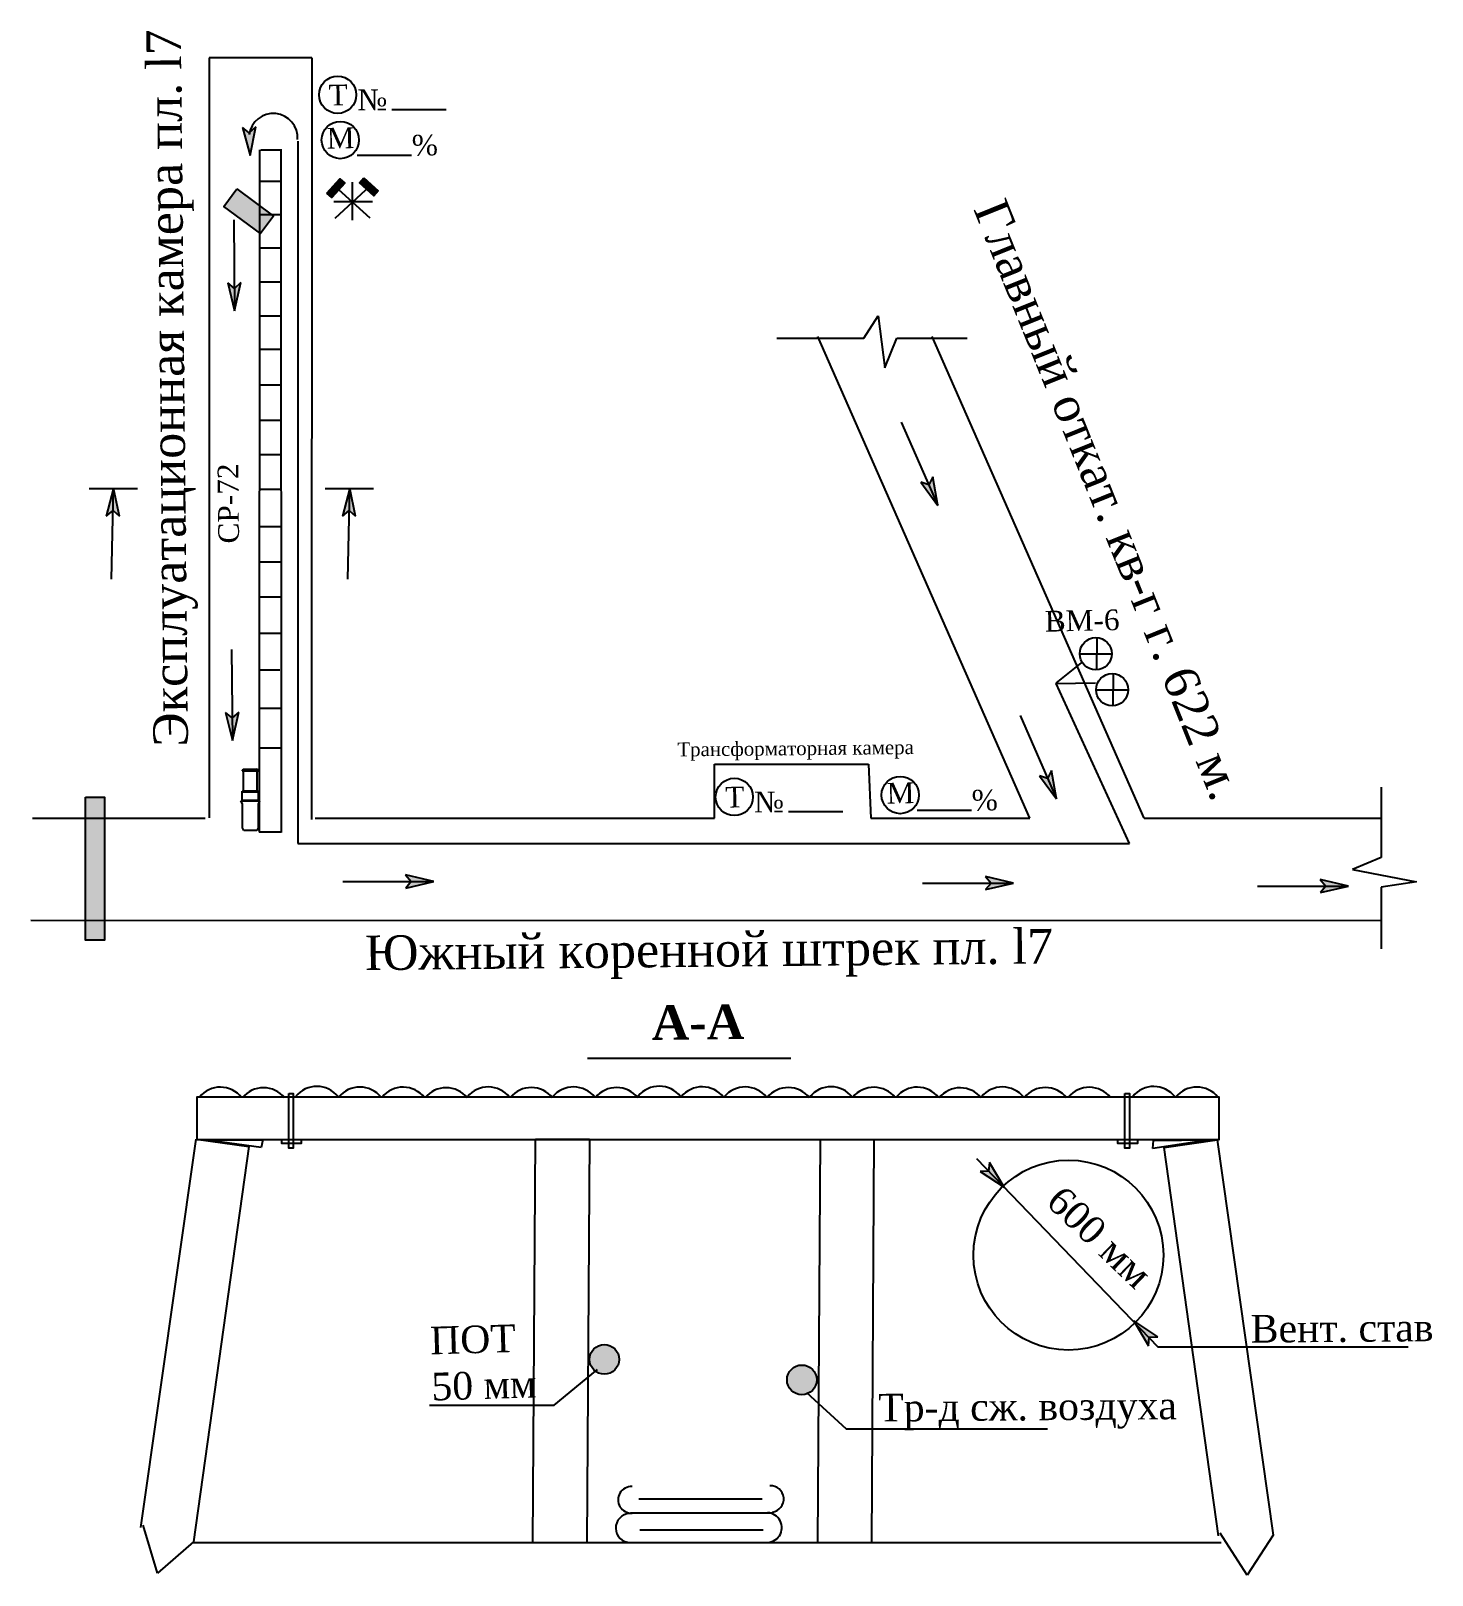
# Model space of a CAD drawing. Extents: x 55 to 258, y 0 to 223.
import ezdxf

# ---------------------------------------------------------------- set-up
doc = ezdxf.new("R2010")
doc.units = 0
doc.layers.get('0').update_dxf_attribs({"linetype": 'CONTINUOUS'})

msp = doc.modelspace()

# ---------------------------------------------------------------- hatches: boundary and pattern name
for color, points in [(1, [(86.39, 205.35), (87.18, 209.47), (86.25, 208.61), (85.28, 209.37)]), (5, [(97.49, 199.89), (99.37, 201.97), (100.07, 201.33), (98.2, 199.25)]), (5, [(102.83, 202.1), (104.91, 200.22), (104.27, 199.51), (102.19, 201.39)]), (254, [(84.45, 200.51), (89.76, 196.57), (87.88, 194.03), (82.57, 197.97)]), (5, [(84.12, 182.83), (85.05, 186.93), (84.09, 186.09), (83.15, 186.89)]), (1, [(185.96, 154.68), (185.2, 158.81), (184.65, 157.67), (183.47, 158.03)]), (0, [(66.6, 157.19), (65.55, 153.13), (66.53, 153.94), (67.44, 153.12)]), (0, [(100.8, 157.19), (99.75, 153.13), (100.73, 153.94), (101.65, 153.12)]), (5, [(83.8, 120.66), (84.72, 124.75), (83.77, 123.92), (82.83, 124.71)]), (1, [(203.15, 112.19), (202.39, 116.32), (201.84, 115.17), (200.66, 115.53)]), (256, [(62.56, 112.44), (65.27, 112.44), (65.27, 91.75), (62.56, 91.75)]), (5, [(112.96, 100.22), (108.87, 101.18), (109.7, 100.22), (108.9, 99.28)]), (5, [(196.92, 100), (192.83, 100.96), (193.66, 100), (192.86, 99.06)]), (5, [(245.4, 99.56), (241.31, 100.52), (242.14, 99.56), (241.34, 98.62)]), (0, [(195.55, 55.97), (193.41, 59.58), (193.3, 58.32), (192.07, 58.25)]), (0, [(214.31, 36.62), (216.43, 33), (216.55, 34.26), (217.78, 34.32)])]:
    msp.add_hatch(color=color).paths.add_polyline_path(points)
h = msp.add_hatch(color=1)
edge = h.paths.add_edge_path()
edge.add_arc((137.66, 31.06), 2.15, 0, 360)
h = msp.add_hatch(color=5)
edge = h.paths.add_edge_path()
edge.add_arc((166.26, 28.09), 2.15, 0, 360)

# ---------------------------------------------------------------- linework, layer by layer
for p, q in [((80.43, 219.46), (80.46, 109.45)), ((95.31, 219.46), (80.43, 219.46)), ((95.31, 219.46), (95.26, 109.23)), ((87.74, 206.13), (87.69, 107.39)), ((87.93, 206.17), (90.97, 206.17)), ((90.82, 206.13), (90.89, 107.34)), ((87.75, 201.64), (90.78, 201.64)), ((87.93, 196.78), (90.97, 196.78)), ((87.79, 191.96), (90.83, 191.96)), ((87.93, 187.06), (90.97, 187.06)), ((87.79, 182.14), (90.83, 182.14)), ((175.23, 178.91), (177.3, 182.1)), ((177.3, 182.1), (178.26, 174.61)), ((162.64, 178.91), (175.23, 178.91)), ((199.27, 109.4), (168.57, 179.13)), ((178.26, 174.61), (180.01, 178.91)), ((180.01, 178.91), (190.2, 178.91)), ((215.83, 109.4), (185.13, 179.13)), ((87.84, 177.29), (90.87, 177.29)), ((87.65, 172.14), (90.69, 172.14)), ((87.75, 167.04), (90.78, 167.04)), ((87.75, 162.05), (90.78, 162.05)), ((87.75, 157.04), (90.78, 157.04)), ((87.75, 151.63), (90.78, 151.63)), ((87.79, 146.5), (90.83, 146.5)), ((87.75, 141.43), (90.78, 141.43)), ((87.7, 136.2), (90.73, 136.2)), ((87.65, 130.87), (90.69, 130.87)), ((87.75, 125.32), (90.78, 125.32)), ((87.79, 119.58), (90.83, 119.58)), ((85.4, 116.51), (85.2, 116.36)), ((85.2, 116.36), (85.2, 116.27)), ((85.2, 116.27), (87.54, 116.27)), ((85.38, 116.51), (87.33, 116.52)), ((87.54, 116.38), (87.32, 116.52)), ((87.54, 116.27), (87.54, 116.38)), ((85.02, 111.9), (87.74, 111.9)), ((85.27, 111.47), (85.03, 111.9)), ((85.2, 113.21), (87.54, 113.21)), ((85.2, 112), (87.54, 112)), ((87.74, 111.9), (87.54, 111.44)), ((250.15, 113.89), (250.15, 103.7)), ((85.27, 108.01), (85.27, 111.47)), ((87.54, 111.44), (87.55, 107.96)), ((54.85, 109.41), (79.88, 109.41)), ((85.44, 107.6), (85.27, 108.01)), ((87.35, 107.6), (85.44, 107.6)), ((87.55, 107.96), (87.35, 107.6)), ((87.69, 107.41), (90.88, 107.41)), ((95.79, 109.41), (153.61, 109.39)), ((176.24, 109.39), (199.27, 109.4)), ((215.83, 109.4), (249.98, 109.41)), ((250.15, 103.7), (246.01, 101.95)), ((246.01, 101.95), (255.25, 100.2)), ((255.25, 100.2), (250.15, 99.4)), ((250.15, 99.4), (250.15, 90.49)), ((54.63, 94.62), (250.28, 94.61))]:
    msp.add_line(p, q)
at = {"color": 0}
for p, q in [((106.9, 212), (114.78, 212)), ((101.87, 205.4), (109.75, 205.4)), ((63.05, 157.15), (70.06, 157.15)), ((66.6, 157.19), (65.55, 153.13)), ((66.31, 144.02), (66.6, 157.2)), ((67.44, 153.12), (66.6, 157.19)), ((97.25, 157.15), (104.26, 157.15)), ((100.8, 157.19), (99.75, 153.13)), ((100.51, 144.02), (100.8, 157.2)), ((101.65, 153.12), (100.8, 157.19)), ((65.55, 153.13), (66.53, 153.94)), ((66.53, 153.94), (67.44, 153.12)), ((99.75, 153.13), (100.73, 153.94)), ((100.73, 153.94), (101.65, 153.12)), ((153.61, 109.39), (153.61, 117.24)), ((153.61, 117.24), (175.93, 117.24)), ((175.93, 117.24), (176.24, 109.39)), ((164.33, 110.36), (172.21, 110.36)), ((182.94, 110.58), (190.82, 110.58)), ((135.2, 74.68), (164.67, 74.65)), ((70.55, 6.71), (78.54, 62.94)), ((78.54, 62.94), (86.18, 61.89)), ((87.97, 61.73), (79.87, 62.85)), ((79.9, 62.85), (88.22, 62.85)), ((88.22, 62.85), (87.97, 61.73)), ((127.3, 4.59), (127.67, 62.92)), ((127.67, 62.92), (135.52, 62.92)), ((135.52, 62.92), (135.14, 4.59)), ((168.55, 4.59), (168.97, 62.91)), ((168.97, 62.91), (176.66, 62.91)), ((176.66, 62.91), (176.34, 4.59)), ((225.31, 62.83), (217.09, 61.59)), ((217.09, 61.59), (217.17, 62.73)), ((217.17, 62.73), (225.34, 62.84)), ((218.74, 61.73), (226.37, 62.84)), ((226.37, 62.84), (234.5, 5.6)), ((86.18, 61.89), (78.19, 4.63)), ((226.58, 5.49), (218.74, 61.73)), ((191.56, 60.13), (217.82, 32.86)), ((193.3, 58.32), (192.07, 58.25)), ((192.07, 58.25), (195.55, 55.97)), ((193.41, 59.58), (193.3, 58.32)), ((195.55, 55.97), (193.41, 59.58)), ((214.31, 36.62), (216.43, 33)), ((217.78, 34.32), (214.31, 36.62)), ((216.43, 33), (216.55, 34.26)), ((216.55, 34.26), (217.78, 34.32)), ((217.8, 32.88), (254.04, 32.88)), ((142.65, 10.89), (160.51, 10.89)), ((72.98, 0.12), (70.89, 7.06)), ((141.45, 8.85), (162.15, 8.85)), ((78.19, 4.63), (72.98, 0.12)), ((78.02, 4.57), (226.95, 4.57)), ((142.78, 6.36), (160.65, 6.36)), ((230.74, -0.17), (226.82, 5.92)), ((234.5, 5.6), (230.74, -0.17))]:
    msp.add_line(p, q, dxfattribs=at)
at = {"color": 1}
for p, q in [((86.25, 208.61), (85.28, 209.37)), ((85.28, 209.37), (86.39, 205.35)), ((87.18, 209.47), (86.25, 208.61)), ((86.39, 205.35), (87.18, 209.47)), ((101.16, 201.45), (101.16, 195.97)), ((98.48, 198.65), (104.09, 198.65)), ((180.66, 166.75), (185.96, 154.68)), ((185.2, 158.81), (184.65, 157.67)), ((185.96, 154.68), (185.2, 158.81)), ((184.65, 157.67), (183.47, 158.03)), ((183.47, 158.03), (185.96, 154.68)), ((197.85, 124.26), (203.15, 112.18)), ((202.39, 116.32), (201.84, 115.17)), ((203.15, 112.19), (202.39, 116.32)), ((201.84, 115.17), (200.66, 115.53)), ((200.66, 115.53), (203.15, 112.19)), ((130.38, 24.45), (136.67, 29.57)), ((112.34, 24.45), (130.38, 24.45))]:
    msp.add_line(p, q, dxfattribs=at)
at = {"color": 5}
for p, q in [((93.27, 207.43), (93.27, 105.76)), ((98.7, 196.24), (103.77, 200.94)), ((103.77, 196.24), (98.7, 200.83)), ((84.01, 196.01), (84.12, 182.83)), ((84.09, 186.09), (83.15, 186.89)), ((83.15, 186.89), (84.12, 182.83)), ((85.05, 186.93), (84.09, 186.09)), ((84.12, 182.83), (85.05, 186.93)), ((208.98, 135.54), (208.91, 130.83)), ((83.68, 133.84), (83.8, 120.65)), ((203.12, 128.99), (206.75, 131.91)), ((206.56, 133.19), (211.14, 133.19)), ((211.33, 130.32), (211.27, 125.62)), ((202.99, 128.92), (208.79, 128.99)), ((213.68, 105.76), (203.06, 128.92)), ((208.91, 127.97), (213.5, 127.97)), ((83.77, 123.92), (82.83, 124.71)), ((82.83, 124.71), (83.8, 120.66)), ((84.72, 124.75), (83.77, 123.92)), ((83.8, 120.66), (84.72, 124.75)), ((93.27, 105.76), (213.68, 105.76)), ((112.96, 100.22), (108.87, 101.18)), ((108.87, 101.18), (109.7, 100.22)), ((196.92, 100), (192.83, 100.96)), ((192.83, 100.96), (193.66, 100)), ((99.78, 100.22), (112.96, 100.22)), ((109.7, 100.22), (108.9, 99.28)), ((108.9, 99.28), (112.96, 100.22)), ((183.74, 100), (196.92, 100)), ((193.66, 100), (192.86, 99.06)), ((192.86, 99.06), (196.92, 100)), ((232.22, 99.56), (245.4, 99.56)), ((245.4, 99.56), (241.31, 100.52)), ((241.31, 100.52), (242.14, 99.56)), ((242.14, 99.56), (241.34, 98.62)), ((241.34, 98.62), (245.4, 99.56)), ((166.95, 26.24), (172.67, 20.98)), ((172.67, 20.98), (201.85, 20.98))]:
    msp.add_line(p, q, dxfattribs=at)
for points in [[(97.49, 199.89), (99.37, 201.97), (100.07, 201.33), (98.2, 199.25)], [(102.83, 202.1), (104.91, 200.22), (104.27, 199.51), (102.19, 201.39)]]:
    msp.add_lwpolyline(points, close=True, dxfattribs=at)
for points in [[(84.45, 200.51), (89.76, 196.57), (87.88, 194.03), (82.57, 197.97)], [(85.4, 116.27), (87.35, 116.27), (87.35, 113.29), (85.4, 113.29)], [(62.56, 112.44), (65.27, 112.44), (65.27, 91.75), (62.56, 91.75)], [(85.2, 113.29), (87.54, 113.29), (87.54, 111.91), (85.2, 111.91)]]:
    msp.add_lwpolyline(points, close=True)
at = {"color": 0}
for points in [[(91.98, 69.53), (92.63, 69.53), (92.63, 61.65), (91.98, 61.65)], [(213.04, 69.53), (213.69, 69.53), (213.69, 61.65), (213.04, 61.65)], [(78.66, 62.91), (226.69, 62.91), (226.69, 69.01), (78.66, 69.01)], [(90.96, 62.88), (93.78, 62.88), (93.78, 62.3), (90.96, 62.3)], [(212.03, 62.88), (214.85, 62.88), (214.85, 62.3), (212.03, 62.3)]]:
    msp.add_lwpolyline(points, close=True, dxfattribs=at)
for centre in [(99.05, 214.12), (99.43, 207.57), (156.48, 112.48), (180.5, 112.75)]:
    msp.add_circle(centre, 2.7)
at = {"color": 5}
for centre, radius in [((208.82, 133.21), 2.33), ((211.18, 128), 2.33), ((166.26, 28.09), 2.15)]:
    msp.add_circle(centre, radius, dxfattribs=at)
at = {"color": 0}
msp.add_circle((204.86, 46.15), 13.75, dxfattribs=at)
at = {"color": 1}
msp.add_circle((137.66, 31.06), 2.15, dxfattribs=at)
msp.add_arc((89.73, 207.89), 3.52, 355.8583, 172.6868, dxfattribs=at)
at = {"color": 0}
for centre, radius, start, end in [((82.07, 66.51), 3.95, 38.7971, 140.3382), ((88.29, 66.43), 3.95, 38.7971, 140.3382), ((96.03, 66.62), 3.95, 38.7971, 140.3382), ((102.25, 66.53), 3.95, 38.7971, 140.3382), ((108.53, 66.51), 3.95, 38.7971, 140.3382), ((114.74, 66.43), 3.95, 38.7971, 140.3382), ((120.87, 66.54), 3.95, 38.7971, 140.3382), ((127.09, 66.46), 3.95, 38.7971, 140.3382), ((133.21, 66.54), 3.95, 38.7971, 140.3382), ((139.43, 66.46), 3.95, 38.7971, 140.3382), ((145.61, 66.65), 3.95, 38.7971, 140.3382), ((151.83, 66.56), 3.95, 38.7971, 140.3382), ((158.07, 66.54), 3.95, 38.7971, 140.3382), ((164.29, 66.46), 3.95, 38.7971, 140.3382), ((170.47, 66.57), 3.95, 38.7971, 140.3382), ((176.69, 66.49), 3.95, 38.7971, 140.3382), ((182.97, 66.51), 3.95, 38.7971, 140.3382), ((189.18, 66.42), 3.95, 38.7971, 140.3382), ((195.3, 66.54), 3.95, 38.7971, 140.3382), ((201.52, 66.46), 3.95, 38.7971, 140.3382), ((207.88, 66.49), 3.95, 38.7971, 140.3382), ((217.21, 66.61), 3.95, 38.7971, 140.3382), ((223.43, 66.53), 3.95, 38.7971, 140.3382), ((141.57, 10.72), 1.92, 87.1296, 273.0187), ((161.73, 10.85), 1.92, 277.6908, 93.2448), ((141.41, 6.64), 2.1, 92.0117, 270.3309), ((161.21, 6.71), 2.15, 266.0443, 87.6716)]:
    msp.add_arc(centre, radius, start, end, dxfattribs=at)

# ---------------------------------------------------------------- texts
at = {"width": 126.7769, "attachment_point": 1}
for s, insert, char_height, rotation in [('{\\fTimes New Roman|b0|i0|c204|p18;Эксплуатационная камера пл. \\fTimes New Roman|b0|i0|c0|p18;l7 }', (72.37, 119.71), 5, 90.5677), ('{\\fTimes New Roman|b0|i0|c204|p18;\\H0.6x;Т}', (97.7, 215.56), 5, 1.2423), ('{\\fTimes New Roman|b0|i0|c204|p18;\\H0.6x;М}', (97.43, 209.32), 5, 1.2423), ('{\\fTimes New Roman|b0|i0|c204|p18;\\H0.6x;%}', (109.75, 208.3), 5, 1.2423), ('{\\fTimes New Roman|b0|i0|c204|p18;Главный откат. кв-г\\fTimes New Roman|b0|i0|c0|p18; \\fTimes New Roman|b0|i0|c204|p18;г. 622 м.}', (195.69, 199.47), 5, 291.9313), ('{\\fTimes New Roman|b0|i0|c204|p18;\\H0.6x;СР-72\\fTimes New Roman|b0|i0|c0|p18;\\H1.667x; }', (81.77, 149.15), 5, 90.5677), ('{\\fTimes New Roman|b0|i0|c204|p18;\\H0.6x;\\C5;ВМ-6}', (201.4, 139.4), 5, 1.2423), ('{\\fTimes New Roman|b0|i0|c204|p18;Трансформаторная камера\\fTimes New Roman|b0|i0|c0|p18; }', (148.23, 120.35), 2, 0.5677), ('{\\fTimes New Roman|b0|i0|c204|p18;\\H0.6x;М}', (178.5, 114.5), 5, 1.2423), ('{\\fTimes New Roman|b0|i0|c204|p18;\\H0.6x;Т}', (155.13, 113.92), 5, 1.2423), ('{\\fTimes New Roman|b0|i0|c204|p18;\\H0.6x;%}', (190.82, 113.48), 5, 1.2423), ('{\\fTimes New Roman|b0|i0|c204|p18;Южный коренной штрек пл. \\fTimes New Roman|b0|i0|c0|p18;l7 }', (102.97, 92.4), 5, 0.5677), ('{\\fTimes New Roman|b1|i0|c204|p18;А-А}', (144.47, 82.3), 5, 0.5677), ('{\\fTimes New Roman|b0|i0|c204|p18;600 мм}', (204.18, 56.5), 4, 316.228), ('{\\fTimes New Roman|b0|i0|c204|p18;\\C1;ПОТ\\P50 мм}', (112.37, 35.77), 4, 1.6627), ('{\\fTimes New Roman|b0|i0|c204|p18;Вент. став}', (231.23, 37.48), 4, 0.4448), ('{\\fTimes New Roman|b0|i0|c204|p18;\\C5;Тр-д сж. воздуха}', (177.3, 26.06), 4, 0.4448)]:
    msp.add_mtext(s, dxfattribs=dict(at, insert=insert, char_height=char_height, rotation=rotation))
at = {"color": 0, "char_height": 3, "width": 24.1778, "attachment_point": 1}
for insert in [(101.92, 214.89), (159.35, 113.24)]:
    msp.add_mtext('{\\fTimes New Roman|b0|i0|c204|p18;№}', dxfattribs=dict(at, insert=insert))

doc.saveas('drawing.dxf')
